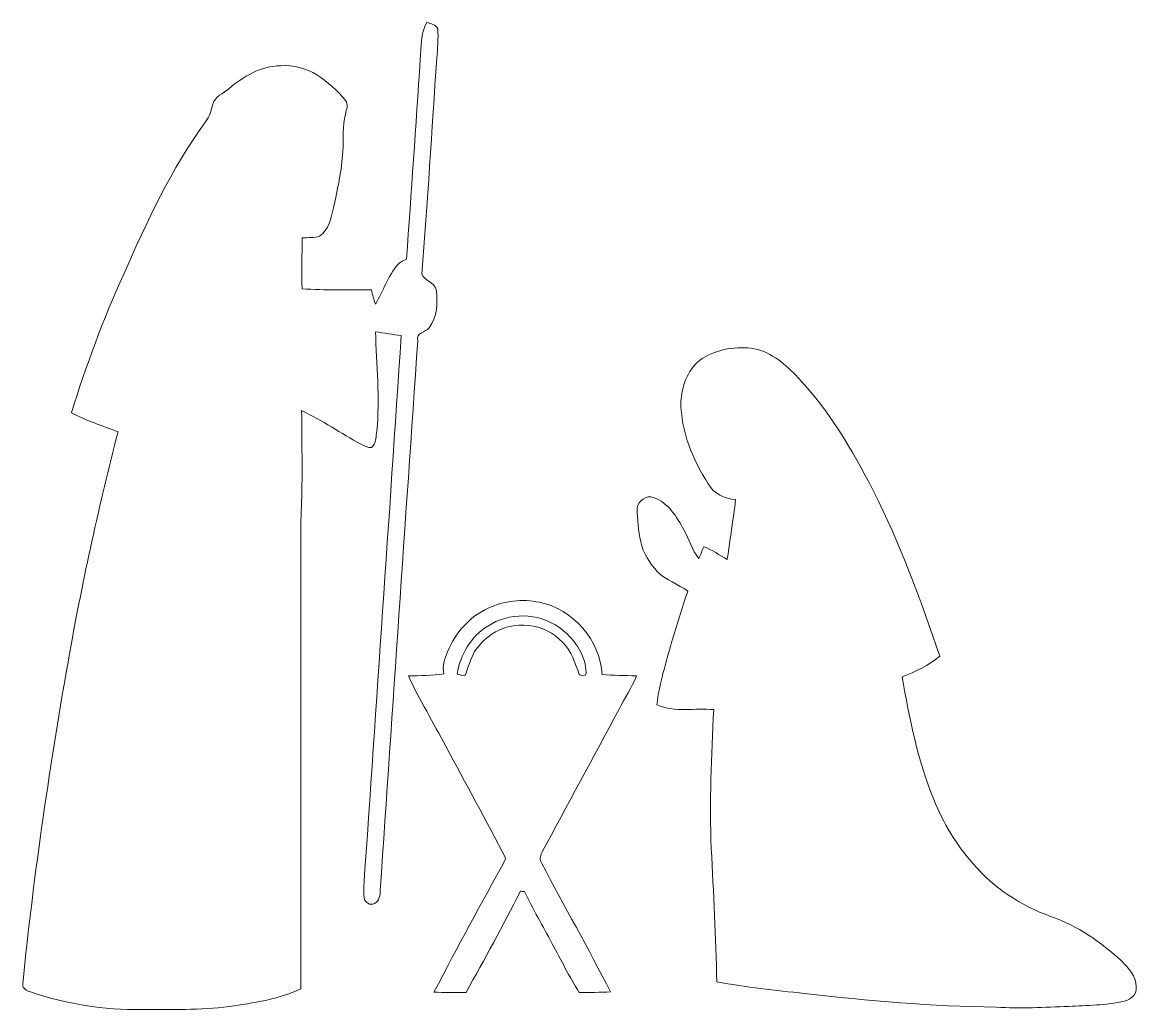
# Model space of a CAD drawing. Header units: centimetres. Extents: x -16.3 to 16.3, y -14.5 to 14.4.
import ezdxf

# ---------------------------------------------------------------- set-up
doc = ezdxf.new("R2010")
doc.units = ezdxf.units.CM
doc.header["$MEASUREMENT"] = 0
doc.layers.add('Layer 1', color=7, linetype='Continuous')

msp = doc.modelspace()

# ---------------------------------------------------------------- linework, layer by layer
at = {"layer": 'Layer 1', "color": 250, "lineweight": 9}
for points, knots in [([(-4.46709, 14.44651), (-4.35667, 14.39783), (-4.20639, 14.38195), (-4.14854, 14.25989), (-4.14854, 14.25989), (-4.12807, 13.97096), (-4.15383, 13.68133), (-4.17358, 13.39276), (-4.17358, 13.39276), (-4.32598, 11.28844), (-4.44488, 9.1806), (-4.6142, 7.07839), (-4.6142, 7.07839), (-4.54153, 6.88013), (-4.24767, 6.84274), (-4.19792, 6.62402), (-4.19792, 6.62402), (-4.14007, 6.2469), (-4.16476, 5.82215), (-4.39619, 5.50253), (-4.39619, 5.50253), (-4.5066, 5.36918), (-4.78565, 5.37236), (-4.73274, 5.13635), (-4.73274, 5.13635), (-5.1028, -0.22552), (-5.46757, -5.58774), (-5.83164, -10.94996), (-5.83164, -10.94996), (-5.83234, -11.09178), (-5.8581, -11.27311), (-6.00344, -11.3419), (-6.00344, -11.3419), (-6.12303, -11.41986), (-6.28249, -11.31015), (-6.30577, -11.1835), (-6.30577, -11.1835), (-6.30754, -11.10025), (-6.31106, -10.93409), (-6.31283, -10.85083), (-6.31283, -10.85083), (-5.94135, -5.47591), (-5.57905, -0.09958), (-5.21463, 5.2757), (-5.21463, 5.2757), (-5.46757, 5.31027), (-5.71945, 5.35225), (-5.97169, 5.38965), (-5.97169, 5.38965), (-5.93712, 4.42374), (-5.84363, 3.45501), (-5.93042, 2.48946), (-5.93042, 2.48946), (-5.9604, 2.32542), (-5.94417, 2.11798), (-6.08423, 1.9991), (-6.08423, 1.9991), (-6.19712, 1.98993), (-6.29695, 2.05484), (-6.39432, 2.10035), (-6.39432, 2.10035), (-6.98134, 2.4122), (-7.52709, 2.80237), (-8.13175, 3.08072), (-8.13175, 3.08072), (-8.12752, 2.19171), (-8.106, 1.30272), (-8.13281, 0.41372), (-8.13281, 0.41372), (-8.17232, -0.30419), (-8.15503, -1.02385), (-8.15715, -1.74282), (-8.15715, -1.74282), (-8.15856, -5.77507), (-8.15433, -9.80696), (-8.15927, -13.83921), (-8.15927, -13.83921), (-8.81227, -14.15389), (-9.54286, -14.26043), (-10.25441, -14.35462), (-10.25441, -14.35462), (-11.1018, -14.48197), (-11.96046, -14.43717), (-12.81383, -14.44458), (-12.81383, -14.44458), (-13.91873, -14.46751), (-15.02574, -14.28442), (-16.07208, -13.9327), (-16.07208, -13.9327), (-16.1758, -13.89954), (-16.30738, -13.83745), (-16.29539, -13.70727), (-16.29539, -13.70727), (-15.96942, -10.44725), (-15.48929, -7.20276), (-14.91638, -3.97696), (-14.91638, -3.97696), (-14.52797, -1.81408), (-14.05278, 0.33258), (-13.50633, 2.46088), (-13.50633, 2.46088), (-13.96388, 2.64186), (-14.43978, 2.78156), (-14.87228, 3.02004), (-14.87228, 3.02004), (-14.4366, 4.39693), (-13.94448, 5.75865), (-13.34017, 7.07134), (-13.34017, 7.07134), (-12.66213, 8.61474), (-11.94599, 10.15955), (-10.95081, 11.52904), (-10.95081, 11.52904), (-10.82345, 11.68073), (-10.78571, 11.87123), (-10.73244, 12.05503), (-10.73244, 12.05503), (-10.67246, 12.28045), (-10.42269, 12.35948), (-10.26747, 12.50341), (-10.26747, 12.50341), (-9.83955, 12.86007), (-9.32944, 13.16451), (-8.75546, 13.17404), (-8.75546, 13.17404), (-7.98041, 13.25095), (-7.31613, 12.72037), (-6.84834, 12.16051), (-6.84834, 12.16051), (-6.75486, 12.0455), (-6.82294, 11.89169), (-6.84905, 11.76222), (-6.84905, 11.76222), (-6.94818, 11.40768), (-6.89315, 11.03797), (-6.92737, 10.67673), (-6.92737, 10.67673), (-6.957, 10.11405), (-7.08012, 9.56195), (-7.19795, 9.01267), (-7.19795, 9.01267), (-7.27168, 8.71916), (-7.34117, 8.37168), (-7.6054, 8.18506), (-7.6054, 8.18506), (-7.76945, 8.12791), (-7.94866, 8.14978), (-8.1194, 8.14025), (-8.1194, 8.14025), (-8.12328, 7.64178), (-8.12293, 7.1433), (-8.12152, 6.64448), (-8.12152, 6.64448), (-7.44489, 6.6025), (-6.76685, 6.62013), (-6.08952, 6.6159), (-6.08952, 6.6159), (-6.05495, 6.47444), (-6.02425, 6.33156), (-5.97381, 6.19433), (-5.97381, 6.19433), (-5.74274, 6.57992), (-5.60515, 7.02089), (-5.30707, 7.36555), (-5.30707, 7.36555), (-5.23897, 7.4354), (-5.14655, 7.47245), (-5.06152, 7.5169), (-5.06152, 7.5169), (-4.92219, 9.46246), (-4.79306, 11.40874), (-4.66147, 13.35466), (-4.66147, 13.35466), (-4.63431, 13.72367), (-4.65584, 14.11313), (-4.46709, 14.44651)], [0, 0, 0, 0, 0.02222222, 0.02222222, 0.02222222, 0.02222222, 0.04444444, 0.04444444, 0.04444444, 0.04444444, 0.06666667, 0.06666667, 0.06666667, 0.06666667, 0.08888889, 0.08888889, 0.08888889, 0.08888889, 0.11111111, 0.11111111, 0.11111111, 0.11111111, 0.13333333, 0.13333333, 0.13333333, 0.13333333, 0.15555556, 0.15555556, 0.15555556, 0.15555556, 0.17777778, 0.17777778, 0.17777778, 0.17777778, 0.2, 0.2, 0.2, 0.2, 0.22222222, 0.22222222, 0.22222222, 0.22222222, 0.24444444, 0.24444444, 0.24444444, 0.24444444, 0.26666667, 0.26666667, 0.26666667, 0.26666667, 0.28888889, 0.28888889, 0.28888889, 0.28888889, 0.31111111, 0.31111111, 0.31111111, 0.31111111, 0.33333333, 0.33333333, 0.33333333, 0.33333333, 0.35555556, 0.35555556, 0.35555556, 0.35555556, 0.37777778, 0.37777778, 0.37777778, 0.37777778, 0.4, 0.4, 0.4, 0.4, 0.42222222, 0.42222222, 0.42222222, 0.42222222, 0.44444444, 0.44444444, 0.44444444, 0.44444444, 0.46666667, 0.46666667, 0.46666667, 0.46666667, 0.48888889, 0.48888889, 0.48888889, 0.48888889, 0.51111111, 0.51111111, 0.51111111, 0.51111111, 0.53333333, 0.53333333, 0.53333333, 0.53333333, 0.55555556, 0.55555556, 0.55555556, 0.55555556, 0.57777778, 0.57777778, 0.57777778, 0.57777778, 0.6, 0.6, 0.6, 0.6, 0.62222222, 0.62222222, 0.62222222, 0.62222222, 0.64444444, 0.64444444, 0.64444444, 0.64444444, 0.66666667, 0.66666667, 0.66666667, 0.66666667, 0.68888889, 0.68888889, 0.68888889, 0.68888889, 0.71111111, 0.71111111, 0.71111111, 0.71111111, 0.73333333, 0.73333333, 0.73333333, 0.73333333, 0.75555556, 0.75555556, 0.75555556, 0.75555556, 0.77777778, 0.77777778, 0.77777778, 0.77777778, 0.8, 0.8, 0.8, 0.8, 0.82222222, 0.82222222, 0.82222222, 0.82222222, 0.84444444, 0.84444444, 0.84444444, 0.84444444, 0.86666667, 0.86666667, 0.86666667, 0.86666667, 0.88888889, 0.88888889, 0.88888889, 0.88888889, 0.91111111, 0.91111111, 0.91111111, 0.91111111, 0.93333333, 0.93333333, 0.93333333, 0.93333333, 0.95555556, 0.95555556, 0.95555556, 0.95555556, 1, 1, 1, 1]), ([(3.51133, 4.5451), (3.9389, 4.86965), (4.50228, 4.95643), (5.02545, 4.91057), (5.02545, 4.91057), (5.54298, 4.84037), (5.96737, 4.489), (6.31803, 4.12458), (6.31803, 4.12458), (7.27617, 3.14069), (7.9775, 1.9423), (8.6005, 0.72698), (8.6005, 0.72698), (9.39496, -0.82242), (9.9841, -2.4646), (10.54607, -4.1089), (10.54607, -4.1089), (10.21411, -4.37066), (9.83628, -4.56645), (9.44011, -4.71109), (9.44011, -4.71109), (9.66307, -5.92676), (9.89308, -7.15513), (10.36898, -8.30201), (10.36898, -8.30201), (10.64661, -8.98605), (11.02761, -9.62987), (11.51938, -10.18232), (11.51938, -10.18232), (12.11981, -10.88858), (12.92026, -11.40646), (13.7881, -11.7229), (13.7881, -11.7229), (14.57021, -11.99419), (15.26483, -12.47079), (15.86772, -13.03135), (15.86772, -13.03135), (16.06281, -13.23526), (16.29388, -13.46844), (16.28929, -13.77289), (16.28929, -13.77289), (16.33621, -13.99302), (16.13407, -14.15777), (15.94251, -14.20257), (15.94251, -14.20257), (15.40841, -14.32428), (14.85843, -14.32922), (14.31374, -14.3585), (14.31374, -14.3585), (13.60889, -14.38037), (12.90333, -14.42377), (12.19848, -14.3772), (12.19848, -14.3772), (10.32241, -14.35638), (8.45269, -14.18458), (6.58896, -13.98209), (6.58896, -13.98209), (5.73065, -13.87837), (4.86741, -13.80076), (4.01862, -13.63425), (4.01862, -13.63425), (3.98899, -12.33356), (3.92161, -11.03428), (3.85776, -9.73535), (3.85776, -9.73535), (3.79884, -8.38033), (3.85811, -7.02425), (3.92937, -5.671), (3.92937, -5.671), (3.38045, -5.61808), (2.78461, -5.7599), (2.26496, -5.52989), (2.26496, -5.52989), (2.33658, -4.90653), (2.52461, -4.30645), (2.69712, -3.70638), (2.69712, -3.70638), (2.8474, -3.20226), (2.99028, -2.69532), (3.17019, -2.20072), (3.17019, -2.20072), (2.88268, -2.0014), (2.54401, -1.8744), (2.28225, -1.6398), (2.28225, -1.6398), (2.06035, -1.38616), (1.85892, -1.09159), (1.79648, -0.75469), (1.79648, -0.75469), (1.71781, -0.43189), (1.691, -0.09781), (1.68747, 0.23309), (1.68747, 0.23309), (1.7171, 0.44546), (1.95487, 0.61445), (2.16795, 0.53966), (2.16795, 0.53966), (2.59728, 0.38302), (2.84317, -0.02832), (3.0566, -0.40649), (3.0566, -0.40649), (3.21676, -0.67849), (3.2852, -1.00269), (3.4951, -1.24399), (3.4951, -1.24399), (3.54308, -1.13039), (3.58965, -1.01609), (3.63727, -0.9025), (3.63727, -0.9025), (3.88527, -0.98928), (4.09306, -1.15403), (4.32483, -1.27292), (4.32483, -1.27292), (4.40915, -0.68836), (4.49664, -0.10416), (4.56931, 0.4818), (4.56931, 0.4818), (4.24828, 0.4938), (3.92549, 0.65113), (3.76674, 0.93865), (3.76674, 0.93865), (3.3113, 1.65408), (2.96735, 2.47711), (2.96523, 3.33754), (2.96523, 3.33754), (2.98957, 3.78733), (3.15573, 4.25123), (3.51133, 4.5451)], [0, 0, 0, 0, 0.03030303, 0.03030303, 0.03030303, 0.03030303, 0.06060606, 0.06060606, 0.06060606, 0.06060606, 0.09090909, 0.09090909, 0.09090909, 0.09090909, 0.12121212, 0.12121212, 0.12121212, 0.12121212, 0.15151515, 0.15151515, 0.15151515, 0.15151515, 0.18181818, 0.18181818, 0.18181818, 0.18181818, 0.21212121, 0.21212121, 0.21212121, 0.21212121, 0.24242424, 0.24242424, 0.24242424, 0.24242424, 0.27272727, 0.27272727, 0.27272727, 0.27272727, 0.3030303, 0.3030303, 0.3030303, 0.3030303, 0.33333333, 0.33333333, 0.33333333, 0.33333333, 0.36363636, 0.36363636, 0.36363636, 0.36363636, 0.39393939, 0.39393939, 0.39393939, 0.39393939, 0.42424242, 0.42424242, 0.42424242, 0.42424242, 0.45454545, 0.45454545, 0.45454545, 0.45454545, 0.48484848, 0.48484848, 0.48484848, 0.48484848, 0.51515152, 0.51515152, 0.51515152, 0.51515152, 0.54545455, 0.54545455, 0.54545455, 0.54545455, 0.57575758, 0.57575758, 0.57575758, 0.57575758, 0.60606061, 0.60606061, 0.60606061, 0.60606061, 0.63636364, 0.63636364, 0.63636364, 0.63636364, 0.66666667, 0.66666667, 0.66666667, 0.66666667, 0.6969697, 0.6969697, 0.6969697, 0.6969697, 0.72727273, 0.72727273, 0.72727273, 0.72727273, 0.75757576, 0.75757576, 0.75757576, 0.75757576, 0.78787879, 0.78787879, 0.78787879, 0.78787879, 0.81818182, 0.81818182, 0.81818182, 0.81818182, 0.84848485, 0.84848485, 0.84848485, 0.84848485, 0.87878788, 0.87878788, 0.87878788, 0.87878788, 0.90909091, 0.90909091, 0.90909091, 0.90909091, 0.93939394, 0.93939394, 0.93939394, 0.93939394, 1, 1, 1, 1]), ([(-2.67463, -2.70343), (-2.21108, -2.4833), (-1.67415, -2.41874), (-1.17285, -2.52951), (-1.17285, -2.52951), (-0.18966, -2.72989), (0.61538, -3.63441), (0.65841, -4.64335), (0.65841, -4.64335), (0.99567, -4.66452), (1.33363, -4.67122), (1.67195, -4.68181), (1.67195, -4.68181), (1.52625, -5.02047), (1.32799, -5.33303), (1.1576, -5.65971), (1.1576, -5.65971), (0.40512, -7.05953), (-0.34877, -8.459), (-1.10583, -9.856), (-1.10583, -9.856), (-1.1538, -9.95442), (-1.17109, -10.08001), (-1.10477, -10.17562), (-1.10477, -10.17562), (-0.44084, -11.43115), (0.25837, -12.66905), (0.91065, -13.93093), (0.91065, -13.93093), (0.60373, -13.94328), (0.29682, -13.94857), (-0.00975, -13.95351), (-0.00975, -13.95351), (-0.29902, -13.49067), (-0.53821, -12.9996), (-0.79926, -12.52088), (-0.79926, -12.52088), (-1.06561, -12.00971), (-1.36547, -11.51511), (-1.60712, -10.99124), (-1.60712, -10.99124), (-1.6484, -10.98947), (-1.68967, -10.98771), (-1.7306, -10.98665), (-1.7306, -10.98665), (-2.2393, -11.98572), (-2.77552, -12.97173), (-3.32162, -13.95104), (-3.32162, -13.95104), (-3.63489, -13.94893), (-3.9478, -13.94681), (-4.26038, -13.94293), (-4.26038, -13.94293), (-3.57386, -12.62883), (-2.86901, -11.32355), (-2.15217, -10.02568), (-2.15217, -10.02568), (-2.73037, -8.92713), (-3.32762, -7.83811), (-3.915, -6.74415), (-3.915, -6.74415), (-4.27307, -6.05482), (-4.68052, -5.38948), (-5.00614, -4.68392), (-5.00614, -4.68392), (-4.66042, -4.67299), (-4.31187, -4.67934), (-3.96932, -4.6243), (-3.96932, -4.6243), (-4.02365, -4.40241), (-3.95133, -4.17839), (-3.86208, -3.9759), (-3.86208, -3.9759), (-3.63665, -3.42804), (-3.22073, -2.9472), (-2.67463, -2.70343), (-2.67463, -2.70343), (-2.67463, -2.70343), (-2.67463, -2.70343), (-2.67463, -2.70343)], [0, 0, 0, 0, 0.04761905, 0.04761905, 0.04761905, 0.04761905, 0.0952381, 0.0952381, 0.0952381, 0.0952381, 0.14285714, 0.14285714, 0.14285714, 0.14285714, 0.19047619, 0.19047619, 0.19047619, 0.19047619, 0.23809524, 0.23809524, 0.23809524, 0.23809524, 0.28571429, 0.28571429, 0.28571429, 0.28571429, 0.33333333, 0.33333333, 0.33333333, 0.33333333, 0.38095238, 0.38095238, 0.38095238, 0.38095238, 0.42857143, 0.42857143, 0.42857143, 0.42857143, 0.47619048, 0.47619048, 0.47619048, 0.47619048, 0.52380952, 0.52380952, 0.52380952, 0.52380952, 0.57142857, 0.57142857, 0.57142857, 0.57142857, 0.61904762, 0.61904762, 0.61904762, 0.61904762, 0.66666667, 0.66666667, 0.66666667, 0.66666667, 0.71428571, 0.71428571, 0.71428571, 0.71428571, 0.76190476, 0.76190476, 0.76190476, 0.76190476, 0.80952381, 0.80952381, 0.80952381, 0.80952381, 0.85714286, 0.85714286, 0.85714286, 0.85714286, 0.9047619, 0.9047619, 0.9047619, 0.9047619, 1, 1, 1, 1]), ([(-2.68627, -3.22836), (-3.18651, -3.52575), (-3.48919, -4.06974), (-3.58233, -4.63348), (-3.58233, -4.63348), (-3.50613, -4.6497), (-3.42993, -4.66558), (-3.35337, -4.6811), (-3.35337, -4.6811), (-3.25989, -4.44439), (-3.1918, -4.19674), (-3.07009, -3.97237), (-3.07009, -3.97237), (-2.94556, -3.77376), (-2.772, -3.6083), (-2.58079, -3.4746), (-2.58079, -3.4746), (-1.95532, -3.02728), (-1.0014, -3.12712), (-0.49094, -3.70779), (-0.49094, -3.70779), (-0.23023, -3.96038), (-0.11981, -4.31104), (-0.01292, -4.64618), (-0.01292, -4.64618), (0.08445, -4.68392), (0.20368, -4.72449), (0.19592, -4.59397), (0.19592, -4.59397), (0.17299, -4.05422), (-0.16497, -3.55539), (-0.6077, -3.25835), (-0.6077, -3.25835), (-1.20919, -2.82937), (-2.07244, -2.81738), (-2.68627, -3.22836)], [0, 0, 0, 0, 0.1, 0.1, 0.1, 0.1, 0.2, 0.2, 0.2, 0.2, 0.3, 0.3, 0.3, 0.3, 0.4, 0.4, 0.4, 0.4, 0.5, 0.5, 0.5, 0.5, 0.6, 0.6, 0.6, 0.6, 0.7, 0.7, 0.7, 0.7, 0.8, 0.8, 0.8, 0.8, 1, 1, 1, 1])]:
    msp.add_open_spline(points, degree=3, knots=knots, dxfattribs=at)

doc.saveas('drawing.dxf')
